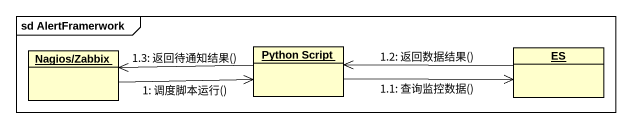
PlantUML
@startuml
mainframe sd AlertFramerwork
hide circle
hide empty members
object "Nagios/Zabbix" as Nagios_Zabbix
object "Python Script" as Python_Script
object ES
Nagios_Zabbix -right-> Python_Script : 1: 调度脚本运行()
Python_Script -right-> ES : 1.1: 查询监控数据()
ES -left-> Python_Script : 1.2: 返回数据结果()
Python_Script -left-> Nagios_Zabbix : 1.3: 返回待通知结果()
@enduml
